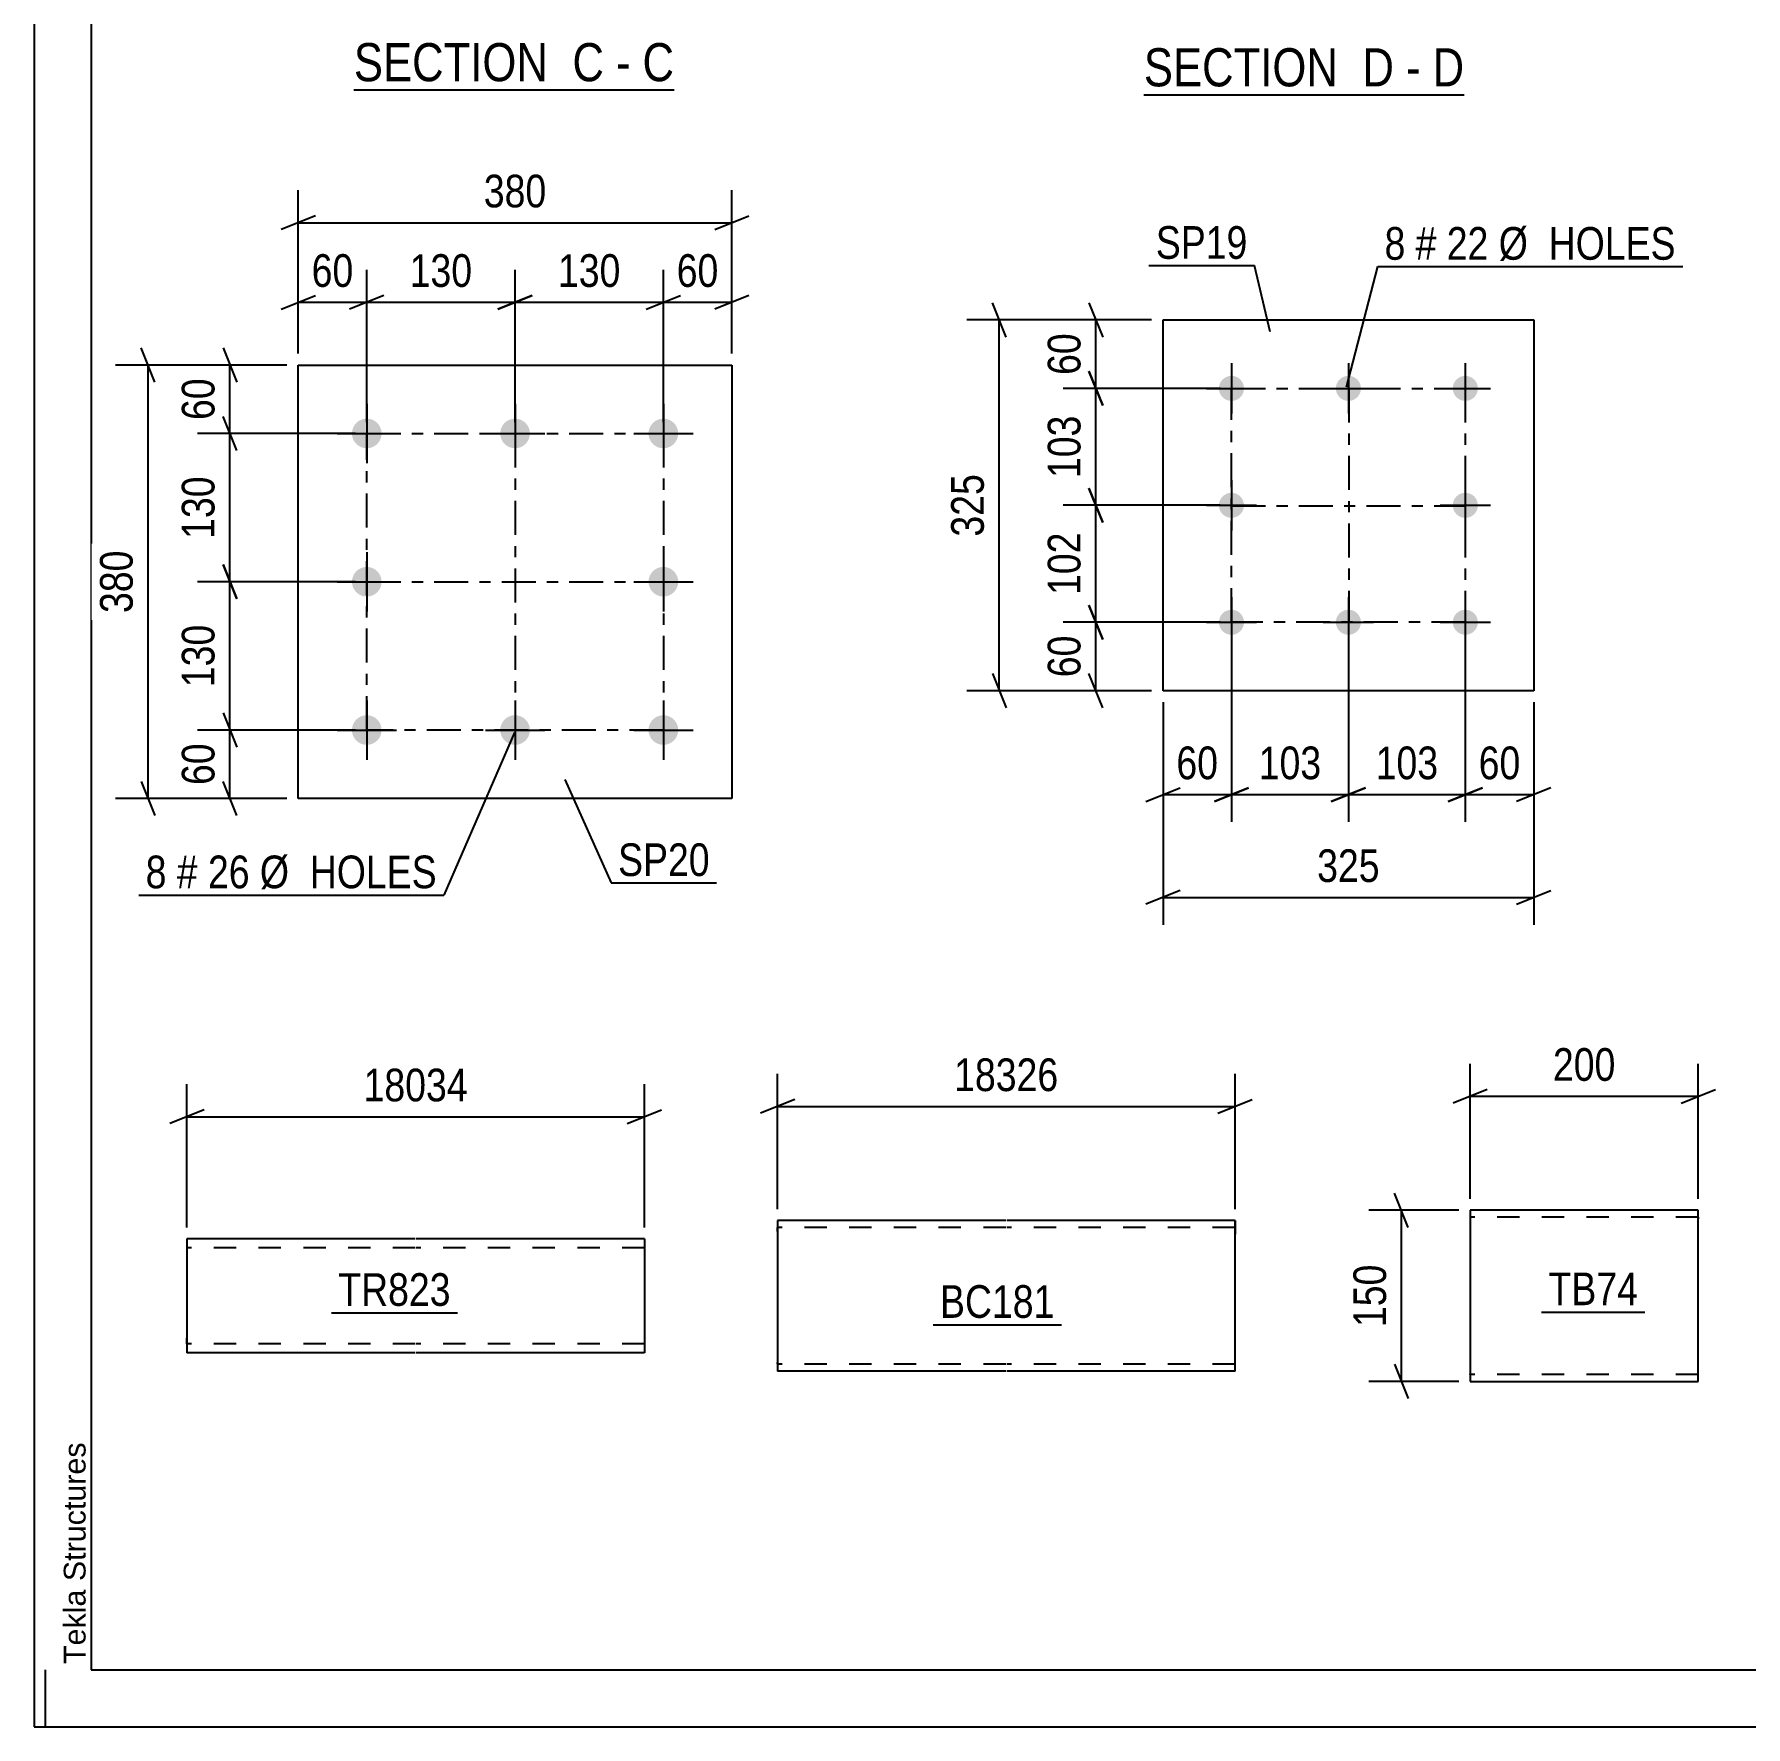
# Model space of a CAD drawing. Header units: millimetres. Extents: x 0 to 841, y 0 to 594.
# Drawn here: x 0 to 150, y 0 to 148.4 of the extents above; entities that cross this region are included whole.
import ezdxf

# ---------------------------------------------------------------- set-up
doc = ezdxf.new("R2010")
doc.units = ezdxf.units.MM
doc.linetypes.add('DXK_LINE_DOT2', pattern=[3.9198, 1.9599, -1.9599])
doc.linetypes.add('DXK_LINE_DOT3', pattern=[5.9187, 2.979, -0.9799, 0.9799, -0.9799])
doc.styles.add('Arial', font='ARIAL.TTF', dxfattribs={"height": 0.2})
doc.styles.add('Arial Narrow', font='ARIALN.TTF', dxfattribs={"height": 0.2})

# ---------------------------------------------------------------- blocks, each defined once
blk = doc.blocks.new('Unknown-318884811-1133')
at = {"color": 5, "linetype": 'Continuous'}
for p, q in [((0, 594), (0, 0)), ((5, 589), (5, 5)), ((1, 0), (1, 5)), ((5, 5), (836, 5)), ((0, 0), (841, 0))]:
    blk.add_line(p, q, dxfattribs=at)
at = {"color": 174, "linetype": 'Continuous', "style": 'Arial'}
blk.add_text('Tekla Structures', height=1.9102, rotation=90, dxfattribs=at).set_placement((4.5, 5.5))
blk = doc.blocks.new('Unknown-318884811-13 - 6952')
at = {"color": 6, "linetype": 'Continuous'}
blk.add_line((28.02, 143.51), (56.09, 143.51), dxfattribs=at)
at = {"color": 0, "linetype": 'Continuous'}
for points in [[(46.13, 144.26), (46.13, 147.76), (28.02, 147.76), (28.02, 144.26)], [(49.95, 144.26), (49.95, 147.76), (47.18, 147.76), (47.18, 144.26)], [(52.27, 144.26), (52.27, 147.76), (51, 147.76), (51, 144.26)], [(56.09, 144.26), (56.09, 147.76), (53.32, 147.76), (53.32, 144.26)]]:
    blk.add_wipeout(points, dxfattribs=at)
at = {"color": 7, "linetype": 'Continuous', "style": 'Arial Narrow'}
for s, p in [('SECTION ', (28.02, 144.26)), ('C', (47.18, 144.26)), ('C', (53.32, 144.26)), ('-', (51, 144.26))]:
    blk.add_text(s, height=3.34, dxfattribs=at).set_placement(p)
blk = doc.blocks.new('Unknown-318884811-14 - 1571')
at = {"color": 6, "linetype": 'Continuous'}
blk.add_line((97.27, 143.06), (125.34, 143.06), dxfattribs=at)
at = {"color": 0, "linetype": 'Continuous'}
for points in [[(115.38, 143.81), (115.38, 147.31), (97.27, 147.31), (97.27, 143.81)], [(119.2, 143.81), (119.2, 147.31), (116.43, 147.31), (116.43, 143.81)], [(121.53, 143.81), (121.53, 147.31), (120.25, 147.31), (120.25, 143.81)], [(125.34, 143.81), (125.34, 147.31), (122.58, 147.31), (122.58, 143.81)]]:
    blk.add_wipeout(points, dxfattribs=at)
at = {"color": 7, "linetype": 'Continuous', "style": 'Arial Narrow'}
for s, p in [('SECTION ', (97.27, 143.81)), ('D', (116.43, 143.81)), ('D', (122.58, 143.81)), ('-', (120.25, 143.81))]:
    blk.add_text(s, height=3.34, dxfattribs=at).set_placement(p)
blk = doc.blocks.new('Bolt-318884811-6503 - 6464')
at = {"linetype": 'Continuous'}
for points in [[(104.95, 118.43, -1), (104.95, 116.23, -1)], [(115.2, 118.43, -1), (115.2, 116.23, -1)], [(125.45, 118.43, -1), (125.45, 116.23, -1)], [(104.95, 108.18, -1), (104.95, 105.98, -1)], [(125.45, 108.18, -1), (125.45, 105.98, -1)], [(104.95, 97.93, -1), (104.95, 95.73, -1)], [(115.2, 97.93, -1), (115.2, 95.73, -1)], [(125.45, 97.93, -1), (125.45, 95.73, -1)]]:
    blk.add_hatch(color=1, dxfattribs=at).paths.add_polyline_path(points)
at = {"color": 1, "linetype": 'Continuous'}
for p, q in [((104.95, 119.53), (104.95, 115.13)), ((115.2, 119.53), (115.2, 115.13)), ((125.45, 119.53), (125.45, 115.13)), ((102.75, 117.33), (107.15, 117.33)), ((113, 117.33), (117.4, 117.33)), ((123.25, 117.33), (127.65, 117.33)), ((104.95, 109.28), (104.95, 104.88)), ((125.45, 109.28), (125.45, 104.88)), ((102.75, 107.08), (107.15, 107.08)), ((123.25, 107.08), (127.65, 107.08)), ((104.95, 99.03), (104.95, 94.63)), ((115.2, 99.03), (115.2, 94.63)), ((125.45, 99.03), (125.45, 94.63)), ((102.75, 96.83), (107.15, 96.83)), ((113, 96.83), (117.4, 96.83)), ((123.25, 96.83), (127.65, 96.83))]:
    blk.add_line(p, q, dxfattribs=at)
blk = doc.blocks.new('Part-318884811-6470 - 6464')
at = {"color": 2, "linetype": 'Continuous'}
for p, q in [((98.95, 90.83), (98.95, 123.33)), ((98.95, 123.33), (131.45, 123.33)), ((131.45, 123.33), (131.45, 90.83)), ((131.45, 90.83), (98.95, 90.83))]:
    blk.add_line(p, q, dxfattribs=at)
blk = doc.blocks.new('Part-318884811-6642 - 6637')
at = {"color": 2, "linetype": 'Continuous'}
for p, q in [((125.87, 45.28), (125.87, 30.38)), ((145.87, 45.28), (125.87, 45.28)), ((145.87, 31.48), (145.87, 45.28)), ((125.87, 30.38), (125.87, 30.28)), ((125.87, 30.28), (145.87, 30.28)), ((145.87, 30.28), (145.87, 31.48))]:
    blk.add_line(p, q, dxfattribs=at)
at = {"color": 7, "linetype": 'DXK_LINE_DOT2'}
for p, q in [((145.87, 44.68), (125.87, 44.68)), ((145.87, 44.64), (145.87, 44.68)), ((145.87, 44.68), (145.87, 44.64)), ((145.87, 44.54), (145.87, 44.64)), ((145.87, 44.64), (145.87, 44.54)), ((125.87, 30.88), (125.87, 30.93)), ((145.87, 30.88), (125.87, 30.88)), ((145.87, 30.93), (145.87, 31.25)), ((145.87, 30.88), (145.87, 30.93))]:
    blk.add_line(p, q, dxfattribs=at)
blk = doc.blocks.new('Part-318884811-6676 - 6670')
at = {"color": 2, "linetype": 'Continuous'}
for p, q in [((23.15, 81.38), (23.15, 119.38)), ((23.15, 119.38), (61.15, 119.38)), ((61.15, 119.38), (61.15, 81.38)), ((61.15, 81.38), (23.15, 81.38))]:
    blk.add_line(p, q, dxfattribs=at)
blk = doc.blocks.new('Bolt-318884811-6709 - 6670')
at = {"linetype": 'Continuous'}
for points in [[(29.15, 114.68, -1), (29.15, 112.08, -1)], [(42.15, 114.68, -1), (42.15, 112.08, -1)], [(55.15, 114.68, -1), (55.15, 112.08, -1)], [(29.15, 101.68, -1), (29.15, 99.08, -1)], [(55.15, 101.68, -1), (55.15, 99.08, -1)], [(29.15, 88.68, -1), (29.15, 86.08, -1)], [(42.15, 88.68, -1), (42.15, 86.08, -1)], [(55.15, 88.68, -1), (55.15, 86.08, -1)]]:
    blk.add_hatch(color=1, dxfattribs=at).paths.add_polyline_path(points)
at = {"color": 1, "linetype": 'Continuous'}
for p, q in [((29.15, 115.98), (29.15, 110.78)), ((42.15, 115.98), (42.15, 110.78)), ((55.15, 115.98), (55.15, 110.78)), ((26.55, 113.38), (31.75, 113.38)), ((39.55, 113.38), (44.75, 113.38)), ((52.55, 113.38), (57.75, 113.38)), ((29.15, 102.98), (29.15, 97.78)), ((55.15, 102.98), (55.15, 97.78)), ((26.55, 100.38), (31.75, 100.38)), ((52.55, 100.38), (57.75, 100.38)), ((29.15, 89.98), (29.15, 84.78)), ((42.15, 89.98), (42.15, 84.78)), ((55.15, 89.98), (55.15, 84.78)), ((26.55, 87.38), (31.75, 87.38)), ((39.55, 87.38), (44.75, 87.38)), ((52.55, 87.38), (57.75, 87.38))]:
    blk.add_line(p, q, dxfattribs=at)
blk = doc.blocks.new('Part-318884811-6934 - 6929')
at = {"color": 2, "linetype": 'Continuous'}
for p, q in [((65.16, 44.38), (65.16, 44.38)), ((65.16, 44.38), (65.16, 43.18)), ((85.16, 44.38), (65.16, 44.38)), ((105.26, 44.38), (85.26, 44.38)), ((105.26, 44.38), (105.26, 44.38)), ((105.26, 44.38), (105.26, 44.29)), ((105.26, 44.29), (105.26, 44.03)), ((105.26, 44.03), (105.26, 43.18)), ((65.16, 43.18), (65.16, 31.18)), ((105.26, 31.18), (105.26, 43.18)), ((65.16, 31.18), (65.16, 31.18)), ((85.16, 31.18), (65.16, 31.18)), ((105.26, 31.18), (85.26, 31.18)), ((105.26, 31.18), (105.26, 31.18))]:
    blk.add_line(p, q, dxfattribs=at)
at = {"color": 7, "linetype": 'DXK_LINE_DOT2'}
for p, q in [((65.16, 44.38), (65.16, 31.18)), ((85.16, 43.78), (65.16, 43.78)), ((65.16, 43.74), (65.16, 43.78)), ((65.16, 43.64), (65.16, 43.74)), ((65.16, 43.61), (65.16, 43.64)), ((65.16, 43.41), (65.16, 43.61)), ((105.26, 43.78), (85.26, 43.78)), ((105.26, 31.18), (105.26, 44.38)), ((105.26, 44.38), (105.26, 44.38)), ((105.26, 43.78), (105.26, 43.78)), ((105.26, 43.64), (105.26, 43.18)), ((65.16, 31.83), (65.16, 31.92)), ((85.16, 31.78), (65.16, 31.78)), ((105.26, 31.78), (85.26, 31.78)), ((105.26, 31.83), (105.26, 31.92)), ((105.26, 31.78), (105.26, 31.83)), ((105.26, 31.78), (105.26, 31.78)), ((105.26, 31.18), (105.26, 31.18))]:
    blk.add_line(p, q, dxfattribs=at)
blk = doc.blocks.new('Part-318884811-2175 - 2169')
at = {"color": 2, "linetype": 'Continuous'}
for p, q in [((33.39, 42.78), (13.39, 42.78)), ((13.39, 42.78), (13.39, 32.78)), ((53.49, 42.78), (33.49, 42.78)), ((53.49, 42.78), (53.49, 41.18)), ((53.49, 41.18), (53.49, 32.78)), ((33.39, 32.78), (13.39, 32.78)), ((53.49, 32.78), (33.49, 32.78))]:
    blk.add_line(p, q, dxfattribs=at)
at = {"color": 7, "linetype": 'DXK_LINE_DOT2'}
for p, q in [((13.39, 42.66), (13.39, 41.18)), ((33.39, 41.98), (13.39, 41.98)), ((53.49, 41.98), (33.49, 41.98)), ((13.39, 33.65), (13.39, 34.08)), ((13.39, 33.58), (13.39, 33.65)), ((33.39, 33.58), (13.39, 33.58)), ((53.49, 33.58), (33.49, 33.58)), ((53.49, 33.58), (53.49, 33.65))]:
    blk.add_line(p, q, dxfattribs=at)
blk = doc.blocks.new('Rectangle-318884811-6590 - 6464')
at = {"color": 1, "linetype": 'DXK_LINE_DOT3'}
blk.add_lwpolyline([(104.95, 117.33), (125.45, 117.33), (125.45, 96.83), (104.95, 96.83), (104.95, 117.33)], close=True, dxfattribs=at)
blk = doc.blocks.new('Rectangle-318884811-6796 - 6670')
at = {"color": 1, "linetype": 'DXK_LINE_DOT3'}
blk.add_lwpolyline([(29.15, 113.38), (55.15, 113.38), (55.15, 87.38), (29.15, 87.38), (29.15, 113.38)], close=True, dxfattribs=at)
blk = doc.blocks.new('Line-318884811-6583 - 6464')
at = {"color": 1, "linetype": 'DXK_LINE_DOT3'}
blk.add_line((115.25, 117.33), (115.25, 96.83), dxfattribs=at)
blk = doc.blocks.new('Line-318884811-6789 - 6670')
at = {"color": 1, "linetype": 'DXK_LINE_DOT3'}
blk.add_line((42.15, 113.38), (42.15, 87.38), dxfattribs=at)
blk = doc.blocks.new('Line-318884811-6576 - 6464')
at = {"color": 1, "linetype": 'DXK_LINE_DOT3'}
blk.add_line((104.95, 107.03), (125.45, 107.03), dxfattribs=at)
blk = doc.blocks.new('Line-318884811-6782 - 6670')
at = {"color": 1, "linetype": 'DXK_LINE_DOT3'}
blk.add_line((29.15, 100.38), (55.15, 100.38), dxfattribs=at)
blk = doc.blocks.new('StraightDimension-318884811-6519 - 6464')
at = {"color": 7, "linetype": 'Continuous'}
for p, q in [((92.46, 98.33), (93.66, 95.33)), ((103.95, 96.83), (90.21, 96.83)), ((93.06, 90.83), (93.06, 96.83)), ((93.66, 89.33), (92.46, 92.33)), ((97.95, 90.83), (90.21, 90.83))]:
    blk.add_line(p, q, dxfattribs=at)
at = {"color": 0}
blk.add_wipeout([(92.31, 96.26), (88.11, 96.26), (88.11, 91.41), (92.31, 91.41)], dxfattribs=at)
at = {"color": 3, "style": 'Arial Narrow'}
blk.add_text('60', height=2.863, rotation=90.0002, dxfattribs=at).set_placement((91.71, 92.01))
blk = doc.blocks.new('StraightDimension-318884811-6530 - 6464')
at = {"color": 7, "linetype": 'Continuous'}
for p, q in [((98.95, 89.83), (98.95, 70.31)), ((131.45, 89.83), (131.45, 70.31)), ((100.45, 73.31), (97.45, 72.11)), ((98.95, 72.71), (131.45, 72.71)), ((129.95, 72.11), (132.95, 73.31))]:
    blk.add_line(p, q, dxfattribs=at)
at = {"color": 0}
blk.add_wipeout([(118.54, 73.46), (118.54, 77.66), (111.86, 77.66), (111.86, 73.46)], dxfattribs=at)
at = {"color": 3, "style": 'Arial Narrow'}
blk.add_text('325', height=2.863, dxfattribs=at).set_placement((112.46, 74.06))
blk = doc.blocks.new('StraightDimension-318884811-6509 - 6464')
at = {"color": 7, "linetype": 'Continuous'}
for p, q in [((92.46, 124.83), (93.66, 121.83)), ((97.95, 123.33), (90.21, 123.33)), ((93.06, 117.33), (93.06, 123.33)), ((93.66, 115.83), (92.46, 118.83)), ((103.95, 117.33), (90.21, 117.33))]:
    blk.add_line(p, q, dxfattribs=at)
at = {"color": 0}
blk.add_wipeout([(92.31, 122.76), (88.11, 122.76), (88.11, 117.91), (92.31, 117.91)], dxfattribs=at)
at = {"color": 3, "style": 'Arial Narrow'}
blk.add_text('60', height=2.863, rotation=90.0002, dxfattribs=at).set_placement((91.71, 118.51))
blk = doc.blocks.new('StraightDimension-318884811-6545 - 6464')
at = {"color": 7, "linetype": 'Continuous'}
for p, q in [((125.45, 95.83), (125.45, 79.32)), ((131.45, 89.83), (131.45, 79.32)), ((123.95, 81.12), (126.95, 82.32)), ((125.45, 81.72), (131.45, 81.72)), ((132.95, 82.32), (129.95, 81.12))]:
    blk.add_line(p, q, dxfattribs=at)
at = {"color": 0}
blk.add_wipeout([(130.88, 82.47), (130.88, 86.67), (126.02, 86.67), (126.02, 82.47)], dxfattribs=at)
at = {"color": 3, "style": 'Arial Narrow'}
blk.add_text('60', height=2.863, dxfattribs=at).set_placement((126.62, 83.07))
blk = doc.blocks.new('StraightDimension-318884811-6555 - 6464')
at = {"color": 7, "linetype": 'Continuous'}
for p, q in [((104.95, 95.83), (104.95, 79.32)), ((98.95, 89.83), (98.95, 79.32)), ((97.45, 81.12), (100.45, 82.32)), ((98.95, 81.72), (104.95, 81.72)), ((106.45, 82.32), (103.45, 81.12))]:
    blk.add_line(p, q, dxfattribs=at)
at = {"color": 0}
blk.add_wipeout([(104.38, 82.47), (104.38, 86.67), (99.52, 86.67), (99.52, 82.47)], dxfattribs=at)
at = {"color": 3, "style": 'Arial Narrow'}
blk.add_text('60', height=2.863, dxfattribs=at).set_placement((100.12, 83.07))
blk = doc.blocks.new('StraightDimension-318884811-6566 - 6464')
at = {"color": 7, "linetype": 'Continuous'}
for p, q in [((85.19, 121.83), (83.99, 124.83)), ((97.95, 123.33), (81.74, 123.33)), ((84.59, 90.83), (84.59, 123.33)), ((83.99, 92.33), (85.19, 89.33)), ((97.95, 90.83), (81.74, 90.83))]:
    blk.add_line(p, q, dxfattribs=at)
at = {"color": 0}
blk.add_wipeout([(83.84, 110.43), (79.64, 110.43), (79.64, 103.74), (83.84, 103.74)], dxfattribs=at)
at = {"color": 3, "style": 'Arial Narrow'}
blk.add_text('325', height=2.863, rotation=90.0002, dxfattribs=at).set_placement((83.24, 104.34))
blk = doc.blocks.new('StraightDimension-318884811-9964 - 6464')
at = {"color": 7, "linetype": 'Continuous'}
for p, q in [((92.46, 108.58), (93.66, 105.58)), ((103.95, 107.08), (90.21, 107.08)), ((93.06, 96.83), (93.06, 107.08)), ((93.66, 95.33), (92.46, 98.33)), ((103.95, 96.83), (90.21, 96.83))]:
    blk.add_line(p, q, dxfattribs=at)
at = {"color": 0}
blk.add_wipeout([(92.31, 105.3), (88.11, 105.3), (88.11, 98.62), (92.31, 98.62)], dxfattribs=at)
at = {"color": 3, "style": 'Arial Narrow'}
blk.add_text('102', height=2.863, rotation=90.0002, dxfattribs=at).set_placement((91.71, 99.22))
blk = doc.blocks.new('StraightDimension-318884811-9966 - 6464')
at = {"color": 7, "linetype": 'Continuous'}
for p, q in [((92.46, 118.83), (93.66, 115.83)), ((103.95, 117.33), (90.21, 117.33)), ((93.06, 107.08), (93.06, 117.33)), ((93.66, 105.58), (92.46, 108.58)), ((103.95, 107.08), (90.21, 107.08))]:
    blk.add_line(p, q, dxfattribs=at)
at = {"color": 0}
blk.add_wipeout([(92.31, 115.55), (88.11, 115.55), (88.11, 108.87), (92.31, 108.87)], dxfattribs=at)
at = {"color": 3, "style": 'Arial Narrow'}
blk.add_text('103', height=2.863, rotation=90.0002, dxfattribs=at).set_placement((91.71, 109.47))
blk = doc.blocks.new('StraightDimension-318884811-9986 - 6464')
at = {"color": 7, "linetype": 'Continuous'}
for p, q in [((104.95, 95.83), (104.95, 79.32)), ((115.2, 95.83), (115.2, 79.32)), ((103.45, 81.12), (106.45, 82.32)), ((104.95, 81.72), (115.2, 81.72)), ((116.7, 82.32), (113.7, 81.12))]:
    blk.add_line(p, q, dxfattribs=at)
at = {"color": 0}
blk.add_wipeout([(113.42, 82.47), (113.42, 86.67), (106.74, 86.67), (106.74, 82.47)], dxfattribs=at)
at = {"color": 3, "style": 'Arial Narrow'}
blk.add_text('103', height=2.863, dxfattribs=at).set_placement((107.34, 83.07))
blk = doc.blocks.new('StraightDimension-318884811-9988 - 6464')
at = {"color": 7, "linetype": 'Continuous'}
for p, q in [((115.2, 95.83), (115.2, 79.32)), ((125.45, 95.83), (125.45, 79.32)), ((113.7, 81.12), (116.7, 82.32)), ((115.2, 81.72), (125.45, 81.72)), ((126.95, 82.32), (123.95, 81.12))]:
    blk.add_line(p, q, dxfattribs=at)
at = {"color": 0}
blk.add_wipeout([(123.67, 82.47), (123.67, 86.67), (116.99, 86.67), (116.99, 82.47)], dxfattribs=at)
at = {"color": 3, "style": 'Arial Narrow'}
blk.add_text('103', height=2.863, dxfattribs=at).set_placement((117.59, 83.07))
blk = doc.blocks.new('StraightDimension-318884811-6655 - 6637')
at = {"color": 7, "linetype": 'Continuous'}
for p, q in [((120.45, 43.78), (119.25, 46.78)), ((124.87, 45.28), (117, 45.28)), ((119.85, 30.28), (119.85, 45.28)), ((119.25, 31.78), (120.45, 28.78)), ((124.87, 30.28), (117, 30.28))]:
    blk.add_line(p, q, dxfattribs=at)
at = {"color": 0}
blk.add_wipeout([(119.1, 41.13), (114.9, 41.13), (114.9, 34.44), (119.1, 34.44)], dxfattribs=at)
at = {"color": 3, "style": 'Arial Narrow'}
blk.add_text('150', height=2.863, rotation=90.0002, dxfattribs=at).set_placement((118.5, 35.04))
blk = doc.blocks.new('StraightDimension-318884811-6644 - 6637')
at = {"color": 7, "linetype": 'Continuous'}
for p, q in [((125.87, 46.28), (125.87, 58.13)), ((145.87, 46.28), (145.87, 58.13)), ((127.37, 55.88), (124.37, 54.68)), ((144.37, 54.68), (147.37, 55.88)), ((125.87, 55.28), (145.87, 55.28))]:
    blk.add_line(p, q, dxfattribs=at)
at = {"color": 0}
blk.add_wipeout([(139.21, 56.03), (139.21, 60.23), (132.53, 60.23), (132.53, 56.03)], dxfattribs=at)
at = {"color": 3, "style": 'Arial Narrow'}
blk.add_text('200', height=2.863, dxfattribs=at).set_placement((133.13, 56.63))
blk = doc.blocks.new('StraightDimension-318884811-6736 - 6670')
at = {"color": 7, "linetype": 'Continuous'}
for p, q in [((10.58, 117.88), (9.38, 120.88)), ((22.15, 119.38), (7.13, 119.38)), ((9.98, 81.38), (9.98, 119.38)), ((9.38, 82.88), (10.58, 79.88)), ((22.15, 81.38), (7.13, 81.38))]:
    blk.add_line(p, q, dxfattribs=at)
at = {"color": 0}
blk.add_wipeout([(9.23, 103.73), (5.03, 103.73), (5.03, 97.04), (9.23, 97.04)], dxfattribs=at)
at = {"color": 3, "style": 'Arial Narrow'}
blk.add_text('380', height=2.863, rotation=90.0002, dxfattribs=at).set_placement((8.63, 97.64))
blk = doc.blocks.new('StraightDimension-318884811-6725 - 6670')
at = {"color": 7, "linetype": 'Continuous'}
for p, q in [((16.55, 120.88), (17.75, 117.88)), ((22.15, 119.38), (14.3, 119.38)), ((17.15, 113.38), (17.15, 119.38)), ((17.75, 111.88), (16.55, 114.88)), ((28.15, 113.38), (14.3, 113.38))]:
    blk.add_line(p, q, dxfattribs=at)
at = {"color": 0}
blk.add_wipeout([(16.4, 118.81), (12.2, 118.81), (12.2, 113.96), (16.4, 113.96)], dxfattribs=at)
at = {"color": 3, "style": 'Arial Narrow'}
blk.add_text('60', height=2.863, rotation=90.0002, dxfattribs=at).set_placement((15.8, 114.56))
blk = doc.blocks.new('StraightDimension-318884811-6715 - 6670')
at = {"color": 7, "linetype": 'Continuous'}
for p, q in [((16.55, 88.88), (17.75, 85.88)), ((28.15, 87.38), (14.3, 87.38)), ((17.15, 81.38), (17.15, 87.38)), ((17.75, 79.88), (16.55, 82.88)), ((22.15, 81.38), (14.3, 81.38))]:
    blk.add_line(p, q, dxfattribs=at)
at = {"color": 0}
blk.add_wipeout([(16.4, 86.81), (12.2, 86.81), (12.2, 81.96), (16.4, 81.96)], dxfattribs=at)
at = {"color": 3, "style": 'Arial Narrow'}
blk.add_text('60', height=2.863, rotation=90.0002, dxfattribs=at).set_placement((15.8, 82.56))
blk = doc.blocks.new('StraightDimension-318884811-6751 - 6670')
at = {"color": 7, "linetype": 'Continuous'}
for p, q in [((23.15, 120.38), (23.15, 127.73)), ((29.15, 114.38), (29.15, 127.73)), ((21.65, 124.28), (24.65, 125.48)), ((23.15, 124.88), (29.15, 124.88)), ((30.65, 125.48), (27.65, 124.28))]:
    blk.add_line(p, q, dxfattribs=at)
at = {"color": 0}
blk.add_wipeout([(28.58, 125.63), (28.58, 129.83), (23.72, 129.83), (23.72, 125.63)], dxfattribs=at)
at = {"color": 3, "style": 'Arial Narrow'}
blk.add_text('60', height=2.863, dxfattribs=at).set_placement((24.32, 126.23))
blk = doc.blocks.new('StraightDimension-318884811-6761 - 6670')
at = {"color": 7, "linetype": 'Continuous'}
for p, q in [((55.15, 114.38), (55.15, 127.73)), ((61.15, 120.38), (61.15, 127.73)), ((53.65, 124.28), (56.65, 125.48)), ((55.15, 124.88), (61.15, 124.88)), ((62.65, 125.48), (59.65, 124.28))]:
    blk.add_line(p, q, dxfattribs=at)
at = {"color": 0}
blk.add_wipeout([(60.58, 125.63), (60.58, 129.83), (55.72, 129.83), (55.72, 125.63)], dxfattribs=at)
at = {"color": 3, "style": 'Arial Narrow'}
blk.add_text('60', height=2.863, dxfattribs=at).set_placement((56.32, 126.23))
blk = doc.blocks.new('StraightDimension-318884811-9920 - 6670')
at = {"color": 7, "linetype": 'Continuous'}
for p, q in [((17.75, 98.88), (16.55, 101.88)), ((28.15, 100.38), (14.3, 100.38)), ((17.15, 87.38), (17.15, 100.38)), ((16.55, 88.88), (17.75, 85.88)), ((28.15, 87.38), (14.3, 87.38))]:
    blk.add_line(p, q, dxfattribs=at)
at = {"color": 0}
blk.add_wipeout([(16.4, 97.23), (12.2, 97.23), (12.2, 90.54), (16.4, 90.54)], dxfattribs=at)
at = {"color": 3, "style": 'Arial Narrow'}
blk.add_text('130', height=2.863, rotation=90.0002, dxfattribs=at).set_placement((15.8, 91.14))
blk = doc.blocks.new('StraightDimension-318884811-6772 - 6670')
at = {"color": 7, "linetype": 'Continuous'}
for p, q in [((23.15, 120.38), (23.15, 134.7)), ((61.15, 120.38), (61.15, 134.7)), ((24.65, 132.45), (21.65, 131.25)), ((59.65, 131.25), (62.65, 132.45)), ((23.15, 131.85), (61.15, 131.85))]:
    blk.add_line(p, q, dxfattribs=at)
at = {"color": 0}
blk.add_wipeout([(45.49, 132.6), (45.49, 136.8), (38.81, 136.8), (38.81, 132.6)], dxfattribs=at)
at = {"color": 3, "style": 'Arial Narrow'}
blk.add_text('380', height=2.863, dxfattribs=at).set_placement((39.41, 133.2))
blk = doc.blocks.new('StraightDimension-318884811-9922 - 6670')
at = {"color": 7, "linetype": 'Continuous'}
for p, q in [((17.75, 111.88), (16.55, 114.88)), ((28.15, 113.38), (14.3, 113.38)), ((17.15, 100.38), (17.15, 113.38)), ((16.55, 101.88), (17.75, 98.88)), ((28.15, 100.38), (14.3, 100.38))]:
    blk.add_line(p, q, dxfattribs=at)
at = {"color": 0}
blk.add_wipeout([(16.4, 110.23), (12.2, 110.23), (12.2, 103.54), (16.4, 103.54)], dxfattribs=at)
at = {"color": 3, "style": 'Arial Narrow'}
blk.add_text('130', height=2.863, rotation=90.0002, dxfattribs=at).set_placement((15.8, 104.14))
blk = doc.blocks.new('StraightDimension-318884811-9942 - 6670')
at = {"color": 7, "linetype": 'Continuous'}
for p, q in [((29.15, 114.38), (29.15, 127.73)), ((42.15, 114.38), (42.15, 127.73)), ((30.65, 125.48), (27.65, 124.28)), ((29.15, 124.88), (42.15, 124.88)), ((40.65, 124.28), (43.65, 125.48))]:
    blk.add_line(p, q, dxfattribs=at)
at = {"color": 0}
blk.add_wipeout([(38.99, 125.63), (38.99, 129.83), (32.31, 129.83), (32.31, 125.63)], dxfattribs=at)
at = {"color": 3, "style": 'Arial Narrow'}
blk.add_text('130', height=2.863, dxfattribs=at).set_placement((32.91, 126.23))
blk = doc.blocks.new('StraightDimension-318884811-9944 - 6670')
at = {"color": 7, "linetype": 'Continuous'}
for p, q in [((42.15, 114.38), (42.15, 127.73)), ((55.15, 114.38), (55.15, 127.73)), ((43.65, 125.48), (40.65, 124.28)), ((42.15, 124.88), (55.15, 124.88)), ((53.65, 124.28), (56.65, 125.48))]:
    blk.add_line(p, q, dxfattribs=at)
at = {"color": 0}
blk.add_wipeout([(51.99, 125.63), (51.99, 129.83), (45.31, 129.83), (45.31, 125.63)], dxfattribs=at)
at = {"color": 3, "style": 'Arial Narrow'}
blk.add_text('130', height=2.863, dxfattribs=at).set_placement((45.91, 126.23))
blk = doc.blocks.new('StraightDimension-318884811-6938 - 6929')
at = {"color": 7, "linetype": 'Continuous'}
for p, q in [((65.16, 45.38), (65.16, 57.23)), ((105.26, 45.38), (105.26, 57.23)), ((66.66, 54.98), (63.66, 53.78)), ((65.16, 54.38), (105.26, 54.38)), ((103.76, 53.78), (106.76, 54.98))]:
    blk.add_line(p, q, dxfattribs=at)
at = {"color": 0}
blk.add_wipeout([(90.38, 55.13), (90.38, 59.33), (80.04, 59.33), (80.04, 55.13)], dxfattribs=at)
at = {"color": 3, "style": 'Arial Narrow'}
blk.add_text('18326', height=2.863, dxfattribs=at).set_placement((80.64, 55.73))
blk = doc.blocks.new('StraightDimension-318884811-2252 - 2169')
at = {"color": 7, "linetype": 'Continuous'}
for p, q in [((13.39, 43.78), (13.39, 56.33)), ((53.49, 43.78), (53.49, 56.33)), ((14.89, 54.08), (11.89, 52.88)), ((51.99, 52.88), (54.99, 54.08)), ((13.39, 53.48), (53.49, 53.48))]:
    blk.add_line(p, q, dxfattribs=at)
at = {"color": 0}
blk.add_wipeout([(38.61, 54.23), (38.61, 58.43), (28.27, 58.43), (28.27, 54.23)], dxfattribs=at)
at = {"color": 3, "style": 'Arial Narrow'}
blk.add_text('18034', height=2.863, dxfattribs=at).set_placement((28.87, 54.83))
blk = doc.blocks.new('Mark-318884811-6466 - 6464')
at = {"color": 0}
blk.add_wipeout([(106.36, 128.69), (106.36, 131.69), (98.32, 131.69), (98.32, 128.69)], dxfattribs=at)
blk.add_wipeout([(106.36, 128.69), (106.36, 131.69), (98.32, 131.69), (98.32, 128.69)], dxfattribs=at)
at = {"color": 30, "linetype": 'Continuous'}
for p in [(97.72, 128.09), (108.35, 122.29)]:
    blk.add_line(p, (106.96, 128.09), dxfattribs=at)
at = {"color": 3, "style": 'Arial Narrow'}
blk.add_text('SP19', height=2.863, dxfattribs=at).set_placement((98.32, 128.69))
blk = doc.blocks.new('Mark-318884811-6499 - 6464')
at = {"color": 0}
for points in [[(120.19, 128.61), (120.19, 131.61), (118.37, 131.61), (118.37, 128.61)], [(122.92, 128.61), (122.92, 131.61), (121.09, 131.61), (121.09, 128.61)], [(127.48, 128.61), (127.48, 131.61), (123.82, 131.61), (123.82, 128.61)], [(143.91, 128.61), (143.91, 131.61), (128.38, 131.61), (128.38, 128.61)]]:
    blk.add_wipeout(points, dxfattribs=at)
for points in [[(120.19, 128.61), (120.19, 131.61), (118.37, 131.61), (118.37, 128.61)], [(122.92, 128.61), (122.92, 131.61), (121.09, 131.61), (121.09, 128.61)], [(127.48, 128.61), (127.48, 131.61), (123.82, 131.61), (123.82, 128.61)], [(143.91, 128.61), (143.91, 131.61), (128.38, 131.61), (128.38, 128.61)]]:
    blk.add_wipeout(points, dxfattribs=at)
at = {"color": 7, "linetype": 'Continuous'}
for p, q in [((115.02, 117.45), (117.77, 128.01)), ((117.77, 128.01), (144.51, 128.01))]:
    blk.add_line(p, q, dxfattribs=at)
at = {"color": 3, "style": 'Arial Narrow'}
for s, height, p in [('8', 2.86, (118.37, 128.61)), ('#', 2.86, (121.09, 128.61)), ('22', 2.863, (123.82, 128.61)), ('Ø  HOLES', 2.863, (128.38, 128.61))]:
    blk.add_text(s, height=height, dxfattribs=at).set_placement(p)
blk = doc.blocks.new('Mark-318884811-6640 - 6637')
at = {"color": 0}
blk.add_wipeout([(140.59, 36.96), (140.59, 39.96), (132.74, 39.96), (132.74, 36.96)], dxfattribs=at)
blk.add_wipeout([(140.59, 36.96), (140.59, 39.96), (132.74, 39.96), (132.74, 36.96)], dxfattribs=at)
at = {"color": 30, "linetype": 'Continuous'}
blk.add_line((132.14, 36.36), (141.19, 36.36), dxfattribs=at)
at = {"color": 3, "style": 'Arial Narrow'}
blk.add_text('TB74', height=2.863, dxfattribs=at).set_placement((132.74, 36.96))
blk = doc.blocks.new('Mark-318884811-6672 - 6670')
at = {"color": 0}
blk.add_wipeout([(59.22, 74.58), (59.22, 77.58), (51.18, 77.58), (51.18, 74.58)], dxfattribs=at)
blk.add_wipeout([(59.22, 74.58), (59.22, 77.58), (51.18, 77.58), (51.18, 74.58)], dxfattribs=at)
at = {"color": 30, "linetype": 'Continuous'}
for p, q in [((46.51, 83.05), (50.58, 73.98)), ((50.58, 73.98), (59.82, 73.98))]:
    blk.add_line(p, q, dxfattribs=at)
at = {"color": 3, "style": 'Arial Narrow'}
blk.add_text('SP20', height=2.863, dxfattribs=at).set_placement((51.18, 74.58))
blk = doc.blocks.new('Mark-318884811-6705 - 6670')
at = {"color": 0}
for points in [[(11.6, 73.51), (11.6, 76.51), (9.77, 76.51), (9.77, 73.51)], [(14.33, 73.51), (14.33, 76.51), (12.5, 76.51), (12.5, 73.51)], [(18.88, 73.51), (18.88, 76.51), (15.23, 76.51), (15.23, 73.51)], [(35.31, 73.51), (35.31, 76.51), (19.78, 76.51), (19.78, 73.51)]]:
    blk.add_wipeout(points, dxfattribs=at)
for points in [[(11.6, 73.51), (11.6, 76.51), (9.77, 76.51), (9.77, 73.51)], [(14.33, 73.51), (14.33, 76.51), (12.5, 76.51), (12.5, 73.51)], [(18.88, 73.51), (18.88, 76.51), (15.23, 76.51), (15.23, 73.51)], [(35.31, 73.51), (35.31, 76.51), (19.78, 76.51), (19.78, 73.51)]]:
    blk.add_wipeout(points, dxfattribs=at)
at = {"color": 7, "linetype": 'Continuous'}
for p in [(42.1, 87.16), (9.17, 72.91)]:
    blk.add_line(p, (35.91, 72.91), dxfattribs=at)
at = {"color": 3, "style": 'Arial Narrow'}
for s, height, p in [('8', 2.86, (9.77, 73.51)), ('#', 2.86, (12.5, 73.51)), ('26', 2.863, (15.23, 73.51)), ('Ø  HOLES', 2.863, (19.78, 73.51))]:
    blk.add_text(s, height=height, dxfattribs=at).set_placement(p)
blk = doc.blocks.new('Mark-318884811-6932 - 6929')
at = {"color": 0}
blk.add_wipeout([(89.45, 35.85), (89.45, 38.85), (79.4, 38.85), (79.4, 35.85)], dxfattribs=at)
blk.add_wipeout([(89.45, 35.85), (89.45, 38.85), (79.4, 38.85), (79.4, 35.85)], dxfattribs=at)
at = {"color": 30, "linetype": 'Continuous'}
blk.add_line((78.8, 35.25), (90.05, 35.25), dxfattribs=at)
at = {"color": 3, "style": 'Arial Narrow'}
blk.add_text('BC181', height=2.863, dxfattribs=at).set_placement((79.4, 35.85))
blk = doc.blocks.new('Mark-318884811-2173 - 2169')
at = {"color": 0}
blk.add_wipeout([(36.51, 36.9), (36.51, 39.9), (26.65, 39.9), (26.65, 36.9)], dxfattribs=at)
blk.add_wipeout([(36.51, 36.9), (36.51, 39.9), (26.65, 39.9), (26.65, 36.9)], dxfattribs=at)
at = {"color": 30, "linetype": 'Continuous'}
blk.add_line((26.05, 36.3), (37.11, 36.3), dxfattribs=at)
at = {"color": 3, "style": 'Arial Narrow'}
blk.add_text('TR823', height=2.863, dxfattribs=at).set_placement((26.65, 36.9))

msp = doc.modelspace()

# ---------------------------------------------------------------- block references
for name in ['Unknown-318884811-1133', 'Part-318884811-6470 - 6464', 'Part-318884811-6676 - 6670', 'Bolt-318884811-6503 - 6464', 'Rectangle-318884811-6590 - 6464', 'Line-318884811-6583 - 6464', 'Bolt-318884811-6709 - 6670', 'Rectangle-318884811-6796 - 6670', 'Line-318884811-6789 - 6670', 'Line-318884811-6576 - 6464', 'Line-318884811-6782 - 6670', 'Part-318884811-6642 - 6637', 'Part-318884811-6934 - 6929', 'Part-318884811-2175 - 2169']:
    msp.add_blockref(name, (0, 0))

# ---------------------------------------------------------------- next in the draw order: block references
for name in ['Unknown-318884811-13 - 6952', 'Unknown-318884811-14 - 1571', 'Mark-318884811-6499 - 6464', 'StraightDimension-318884811-6761 - 6670', 'StraightDimension-318884811-6509 - 6464', 'StraightDimension-318884811-6736 - 6670', 'StraightDimension-318884811-6519 - 6464', 'Mark-318884811-6672 - 6670', 'StraightDimension-318884811-6938 - 6929', 'StraightDimension-318884811-2252 - 2169', 'StraightDimension-318884811-6655 - 6637', 'Mark-318884811-2173 - 2169', 'Mark-318884811-6640 - 6637', 'Mark-318884811-6932 - 6929']:
    msp.add_blockref(name, (0, 0))

# ---------------------------------------------------------------- next in the draw order: block references
for name in ['StraightDimension-318884811-6725 - 6670', 'StraightDimension-318884811-6715 - 6670', 'StraightDimension-318884811-6530 - 6464', 'StraightDimension-318884811-6644 - 6637']:
    msp.add_blockref(name, (0, 0))

# ---------------------------------------------------------------- next in the draw order: block references
for name in ['StraightDimension-318884811-6751 - 6670', 'StraightDimension-318884811-9920 - 6670', 'StraightDimension-318884811-6555 - 6464', 'StraightDimension-318884811-6545 - 6464']:
    msp.add_blockref(name, (0, 0))

# ---------------------------------------------------------------- next in the draw order: block references
for name in ['StraightDimension-318884811-6772 - 6670', 'StraightDimension-318884811-6566 - 6464', 'StraightDimension-318884811-9922 - 6670', 'Mark-318884811-6705 - 6670']:
    msp.add_blockref(name, (0, 0))

# ---------------------------------------------------------------- next in the draw order: block references
for name in ['Mark-318884811-6466 - 6464', 'StraightDimension-318884811-9942 - 6670', 'StraightDimension-318884811-9964 - 6464']:
    msp.add_blockref(name, (0, 0))

# ---------------------------------------------------------------- next in the draw order: block references
for name in ['StraightDimension-318884811-9944 - 6670', 'StraightDimension-318884811-9966 - 6464', 'StraightDimension-318884811-9986 - 6464']:
    msp.add_blockref(name, (0, 0))

# ---------------------------------------------------------------- next in the draw order: block references
msp.add_blockref('StraightDimension-318884811-9988 - 6464', (0, 0))

doc.saveas('drawing.dxf')
